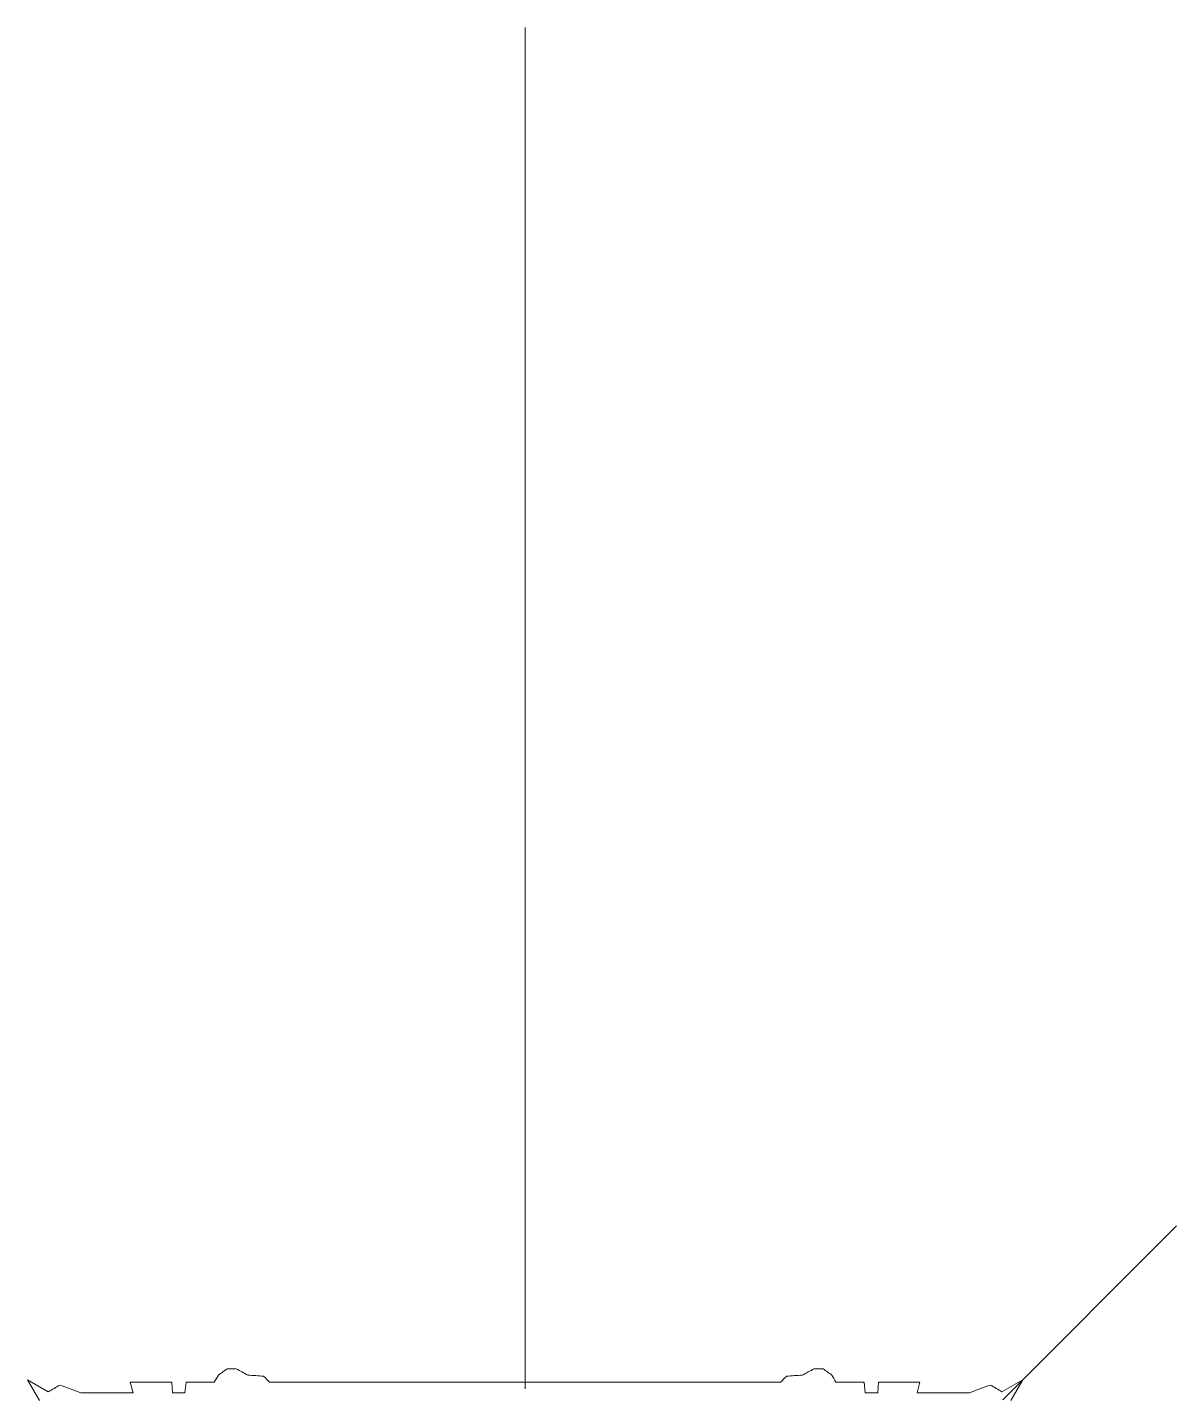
# Model space of a CAD drawing. Header units: inches. Extents: x -1.5 to 24.5, y -14.4 to 30.8.
# Drawn here: x 2.806 to 5.562, y 2.394 to 5.688 of the extents above; entities that cross this region are included whole.
import ezdxf

# ---------------------------------------------------------------- set-up
doc = ezdxf.new("R2010")
doc.units = ezdxf.units.IN
doc.header["$MEASUREMENT"] = 0
doc.layers.add('NOPLOT', color=5, linetype='Continuous', lineweight=5)

# ---------------------------------------------------------------- blocks, each defined once
blk = doc.blocks.new('Mask')
at = {"layer": 'NOPLOT', "color": 242, "true_color": 0xcd2027}
for p, q in [((-1.1935, 2.4435), (-1.1647, 2.3935)), ((-1.1935, 2.4435), (-1.1435, 2.4147)), ((1.1935, 2.4435), (1.1435, 2.4147)), ((1.1935, 2.4435), (1.1647, 2.3935)), ((-0.9402, 2.4122), (-0.947, 2.4375)), ((-0.947, 2.4375), (-0.8475, 2.4375)), ((-0.8475, 2.4375), (-0.8456, 2.4122)), ((-0.8159, 2.4122), (-0.8131, 2.4375)), ((-0.8131, 2.4375), (-0.7455, 2.4375)), ((0.8131, 2.4375), (0.7455, 2.4375)), ((0.8159, 2.4122), (0.8131, 2.4375)), ((0.8475, 2.4375), (0.8456, 2.4122)), ((0.947, 2.4375), (0.8475, 2.4375)), ((0.9402, 2.4122), (0.947, 2.4375))]:
    blk.add_line(p, q, dxfattribs=at)
for points in [[(-0.7357, 2.4546), (-0.7389, 2.4489), (-0.7422, 2.4432), (-0.7455, 2.4375)], [(-0.7146, 2.4695), (-0.7216, 2.4645), (-0.7286, 2.4595), (-0.7357, 2.4546)], [(-0.6928, 2.4695), (-0.7, 2.4695), (-0.7073, 2.4695), (-0.7146, 2.4695)], [(-0.6651, 2.4545), (-0.6743, 2.4595), (-0.6836, 2.4645), (-0.6928, 2.4695)], [(-0.6273, 2.4521), (-0.6399, 2.4529), (-0.6525, 2.4537), (-0.6651, 2.4545)], [(-0.6127, 2.4375), (-0.6175, 2.4424), (-0.6224, 2.4472), (-0.6273, 2.4521)], [(0.6127, 2.4375), (0.6175, 2.4424), (0.6224, 2.4472), (0.6273, 2.4521)], [(0.6273, 2.4521), (0.6399, 2.4529), (0.6525, 2.4537), (0.6651, 2.4545)], [(0.6651, 2.4545), (0.6743, 2.4595), (0.6836, 2.4645), (0.6928, 2.4695)], [(0.6928, 2.4695), (0.7, 2.4695), (0.7073, 2.4695), (0.7146, 2.4695)], [(0.7146, 2.4695), (0.7216, 2.4645), (0.7286, 2.4595), (0.7357, 2.4546)], [(0.7357, 2.4546), (0.7389, 2.4489), (0.7422, 2.4432), (0.7455, 2.4375)], [(-1.1163, 2.4308), (-1.1254, 2.4254), (-1.1344, 2.4201), (-1.1435, 2.4147)], [(-1.0654, 2.4122), (-1.0824, 2.4184), (-1.0993, 2.4246), (-1.1163, 2.4308)], [(-0.9402, 2.4122), (-0.9819, 2.4122), (-1.0237, 2.4122), (-1.0654, 2.4122)], [(-0.8159, 2.4122), (-0.8258, 2.4122), (-0.8357, 2.4122), (-0.8456, 2.4122)], [(0, 2.4375), (-0.1135, 2.4375), (-0.3631, 2.4375), (-0.6127, 2.4375)], [(0, 2.4375), (0.1135, 2.4375), (0.3631, 2.4375), (0.6127, 2.4375)], [(0.8159, 2.4122), (0.8258, 2.4122), (0.8357, 2.4122), (0.8456, 2.4122)], [(0.9402, 2.4122), (0.9819, 2.4122), (1.0237, 2.4122), (1.0654, 2.4122)], [(1.0654, 2.4122), (1.0824, 2.4184), (1.0993, 2.4246), (1.1163, 2.4308)], [(1.1163, 2.4308), (1.1254, 2.4254), (1.1344, 2.4201), (1.1435, 2.4147)]]:
    blk.add_open_spline(points, degree=3, dxfattribs=at)

msp = doc.modelspace()

# ---------------------------------------------------------------- linework, layer by layer
at = {"layer": 'NOPLOT'}
for p, q in [((4, 5.6876), (4, 2.4219)), ((5.1454, 2.3954), (5.5623, 2.8123))]:
    msp.add_line(p, q, dxfattribs=at)

# ---------------------------------------------------------------- block references
at = {"layer": 'NOPLOT', "color": 240, "true_color": 0xed1f24}
msp.add_blockref('Mask', (4, 0), dxfattribs=at)

doc.saveas('drawing.dxf')
